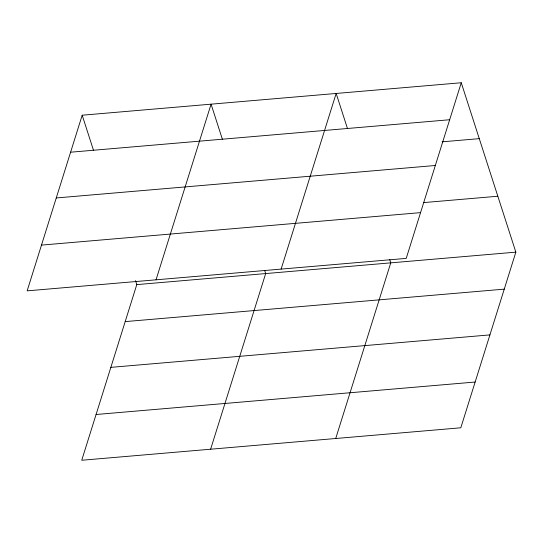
<?xml version="1.0" encoding="UTF-8"?>
<svg xmlns="http://www.w3.org/2000/svg" width="543" height="543" viewBox="0 0 543 543"><rect width="100%" height="100%" fill="white"/><g stroke="black" fill="none" stroke-linecap="round" stroke-linejoin="round"><path stroke-width="0.81" d="M82.19 115.211L27.15 290.858L406.218 258.387L461.258 82.746L82.19 115.211L93.518 150.35M135.499 280.622L136.782 284.613L81.742 460.254L460.81 427.789L515.85 252.142L461.258 82.746M156.031 279.815L211.078 104.175L222.399 139.313M210.623 449.217L265.67 273.577L264.638 270.38M281.125 269.097L336.165 93.457L347.493 128.596M335.717 438.5L390.756 262.86L389.731 259.663M70.597 152.21L449.665 119.738M442.083 141.832L479.272 138.648M56.262 197.964L435.33 165.493M423.459 202.614L497.836 196.24M41.485 245.103L420.553 212.632M136.782 284.613L515.85 252.142M125.189 321.612L504.257 289.141M110.853 367.36L489.915 334.895M96.077 414.506L475.145 382.034"/></g></svg>
